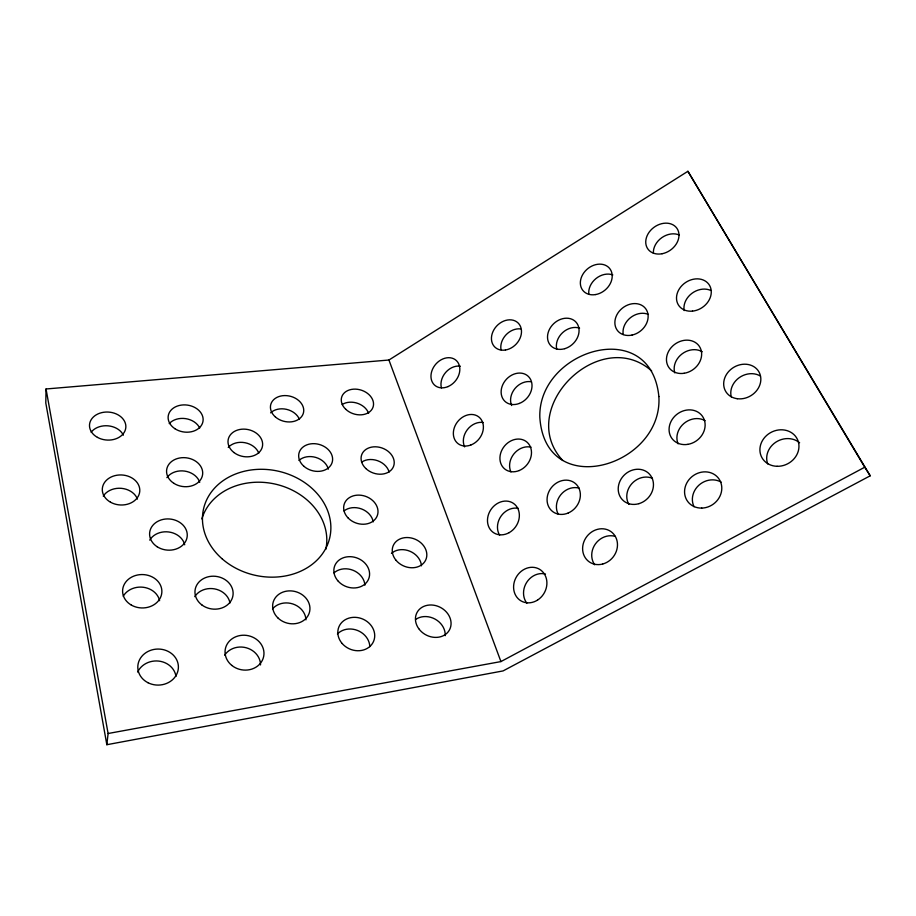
<?xml version="1.0" encoding="UTF-8"?>
<svg xmlns="http://www.w3.org/2000/svg" width="916" height="916" viewBox="0 0 916 916"><rect width="100%" height="100%" fill="white"/><g stroke="black" fill="none" stroke-linecap="round" stroke-linejoin="round"><path stroke-width="1.37" d="M46.04 388.979L45.8 402.994L106.84 744.708L503.09 670.913L870.2 475.805L687.905 171.292L388.934 360.022L46.04 388.979L108.099 733.51L106.84 744.708M108.099 733.51L500.926 661.581L864.75 467.217L870.2 475.805M651.654 370.934C599.659 324.962 515.01 408.88 562.733 460.473M687.905 171.292L864.75 467.217M388.934 360.022L500.926 661.581M149.732 540.119A18.606 15.492 4.8 0 1 168.842 531.99A18.606 15.492 4.8 0 1 184.7 544.791M194.776 596.637A18.87 16.305 7.3 0 1 214.55 588.885A18.87 16.305 7.3 0 1 229.973 602.991M272.51 608.934A18.56 16.167 15.1 0 1 292.834 603.965A18.56 16.167 15.1 0 1 305.955 619.857M333.985 572.912A17.942 15.194 19.9 0 1 353.049 570.279A17.942 15.194 19.9 0 1 364.889 585.187M415.715 619.445A18.16 15.446 28.2 0 1 435.146 619.147A18.16 15.446 28.2 0 1 445.199 635.681M344.038 510.922A17.29 14.095 19.2 0 1 361.534 508.952A17.29 14.095 19.2 0 1 373.224 521.88M298.948 460.405A16.992 13.511 15.6 0 1 315.894 457.45A16.992 13.511 15.6 0 1 328.317 469.152M228.244 447.455A17.232 13.637 11.3 0 1 244.87 442.691A17.232 13.637 11.3 0 1 258.781 453.145M166.907 477.648A17.885 14.381 7.2 0 1 184.654 471.087A17.885 14.381 7.2 0 1 199.734 482.297M342.195 404.517A16.259 12.412 17.5 0 1 368.621 413.345M91.131 432.226A17.965 13.935 3.7 0 1 108.111 425.837A17.965 13.935 3.7 0 1 123.385 435.169M137.652 672.058A20.003 17.862 -1.4 0 1 158.777 661.089A20.003 17.862 -1.4 0 1 175.975 676.409M201.864 518.925A63.857 53.014 12.5 0 1 276.586 484.415A63.857 53.014 12.5 0 1 325.81 549.371M224.672 655.169A19.259 17.232 9.7 0 1 246.255 647.772A19.259 17.232 9.7 0 1 260.533 664.936M337.431 633.975A18.538 16.225 22.4 0 1 357.435 630.426A18.538 16.225 22.4 0 1 369.812 646.65M391.453 553.379A17.53 14.484 23.6 0 1 409.841 551.214A17.53 14.484 23.6 0 1 421.463 565.813M361.637 462.133A16.74 13.202 19.4 0 1 377.701 460.737A16.74 13.202 19.4 0 1 389.128 472.026M270.621 412.853A16.671 12.881 13.8 0 1 286.525 409.349A16.671 12.881 13.8 0 1 299.463 419.436M169.231 423.604A17.358 13.511 8 0 1 185.547 418.623A17.358 13.511 8 0 1 199.722 428.047M103.268 496.117A18.515 14.931 2.8 0 1 121.347 488.331A18.515 14.931 2.8 0 1 137.446 499.083M123.236 596.213A19.362 16.58 0.9 0 1 143.251 587.259A19.362 16.58 0.9 0 1 159.613 600.701M767.722 463.92A19.683 17.587 -26.4 0 1 775.783 442.21A19.683 17.587 -26.4 0 1 799.611 442.772M526.883 603.209A18.068 15.938 -60.2 0 1 526.689 582.381A18.068 15.938 -60.2 0 1 545.489 574.034M558.188 514.128A17.805 15.538 -50.8 0 1 560.775 494.766A17.805 15.538 -50.8 0 1 579.187 488.159M628.857 504.361A18.354 16.362 -44.2 0 1 631.868 483.625A18.354 16.362 -44.2 0 1 652.455 478.301M678.08 443.813A18.595 16.316 -36.5 0 1 683.851 423.547A18.595 16.316 -36.5 0 1 705.137 420.662M674.76 372.869A18.286 15.48 -35.4 0 1 681.928 354A18.286 15.48 -35.4 0 1 702.251 351.733M510.945 471.946A17.198 14.507 -51 0 1 513.956 453.844A17.198 14.507 -51 0 1 531.04 447.18M511.632 405.525A16.866 13.854 -47.7 0 1 514.975 388.521A16.866 13.854 -47.7 0 1 531.303 381.766M556.768 349.351A17.015 13.854 -43.1 0 1 562.561 332.691A17.015 13.854 -43.1 0 1 579.588 328.157M623.235 334.512A17.599 14.484 -38.6 0 1 630.437 317.715A17.599 14.484 -38.6 0 1 648.413 314.428M653.383 253.228A17.587 13.958 -35.6 0 1 661.879 237.61A17.587 13.958 -35.6 0 1 679.386 235.057M441.409 387.869A16.202 12.847 -50.3 0 1 445.703 372.388A16.202 12.847 -50.3 0 1 460.324 366.182M464.618 446.882A16.694 13.66 -51.9 0 1 467.378 429.627A16.694 13.66 -51.9 0 1 483.385 422.528M499.632 535.196A17.45 14.942 -55.7 0 1 501.006 516.189A17.45 14.942 -55.7 0 1 518.319 508.357M594.713 564.806A18.354 16.534 -52.3 0 1 595.446 543.886A18.354 16.534 -52.3 0 1 615.14 536.352M501.041 349.775A16.522 13.202 -46.2 0 1 520.46 328.901M588.851 294.402A17.095 13.671 -39.9 0 1 595.961 278.567A17.095 13.671 -39.9 0 1 612.827 274.937M684.195 310.581A18.137 14.908 -34 0 1 691.866 293.383A18.137 14.908 -34 0 1 710.862 290.475M731.289 396.926A18.996 16.408 -30.7 0 1 739.166 377.713A18.996 16.408 -30.7 0 1 760.417 376.052M694.053 506.72A19.007 17.244 -36.6 0 1 698.862 485.228A19.007 17.244 -36.6 0 1 721.11 482.079M658.867 396.525C663.218 466.45 545.169 501.888 539.822 417.227C537.944 349.935 650.749 315.07 658.867 396.525M345.801 409.326A16.454 12.446 17.6 0 0 372.915 407.483A16.454 12.446 17.6 0 0 353.507 389.163A16.454 12.446 17.6 0 0 345.801 409.326M97.439 437.367A18.206 14.015 4 0 0 125.813 427.623A18.206 14.015 4 0 0 99.764 413.208A18.206 14.015 4 0 0 97.439 437.367M202.001 605.041A19.133 16.431 7.8 0 0 232.893 595.938A19.133 16.431 7.8 0 0 207.222 577.057A19.133 16.431 7.8 0 0 202.001 605.041M173.937 483.373A18.125 14.461 7.5 0 0 202.596 474.625A18.125 14.461 7.5 0 0 177.361 458.55A18.125 14.461 7.5 0 0 173.937 483.373M233.946 452.527A17.461 13.694 11.5 0 0 262.32 446.928A17.461 13.694 11.5 0 0 239.694 429.501A17.461 13.694 11.5 0 0 233.946 452.527M304.043 466.404A17.221 13.568 15.7 0 0 332.176 462.34A17.221 13.568 15.7 0 0 310.719 443.859A17.221 13.568 15.7 0 0 304.043 466.404M157.14 546.737A18.87 15.606 5.2 0 0 187.139 536.925A18.87 15.606 5.2 0 0 160.987 519.979A18.87 15.606 5.2 0 0 157.14 546.737M277.857 617.876A18.824 16.282 15.3 0 0 309.23 613.044A18.824 16.282 15.3 0 0 286.777 591.106A18.824 16.282 15.3 0 0 277.857 617.876M418.726 628.639A18.412 15.538 28 0 0 449.458 629.933A18.412 15.538 28 0 0 431.585 604.995A18.412 15.538 28 0 0 418.726 628.639M348.275 518.147A17.518 14.175 19.2 0 0 377.266 515.731A17.518 14.175 19.2 0 0 356.931 495.178A17.518 14.175 19.2 0 0 348.275 518.147M338.336 581.328A18.194 15.286 20 0 0 368.679 578.901A18.194 15.286 20 0 0 348.149 556.733A18.194 15.286 20 0 0 338.336 581.328M148.026 682.741A20.301 18.022 -0.5 0 0 178.402 666.962A20.301 18.022 -0.5 0 0 147.865 651.528A20.301 18.022 -0.5 0 0 148.026 682.741M222.336 559A64.738 53.334 12.8 0 0 329.073 540.291A64.738 53.334 12.8 0 0 248.579 470.377A64.738 53.334 12.8 0 0 222.336 559M365.839 468.523A16.957 13.259 19.4 0 0 393.64 466.141A16.957 13.259 19.4 0 0 373.476 446.859A16.957 13.259 19.4 0 0 365.839 468.523M131.332 605.075A19.648 16.706 1.5 0 0 161.834 592.48A19.648 16.706 1.5 0 0 133.541 576.21A19.648 16.706 1.5 0 0 131.332 605.075M110.47 502.174A18.767 15.022 3.2 0 0 139.747 491.491A18.767 15.022 3.2 0 0 112.92 476.263A18.767 15.022 3.2 0 0 110.47 502.174M174.887 428.688A17.587 13.568 8.3 0 0 202.974 421.417A17.587 13.568 8.3 0 0 179.009 405.548A17.587 13.568 8.3 0 0 174.887 428.688M275.418 416.975A16.877 12.939 13.9 0 0 303.23 413.608A16.877 12.939 13.9 0 0 282.575 395.723A16.877 12.939 13.9 0 0 275.418 416.975M231.84 665.44A19.534 17.381 10.3 0 0 263.648 656.577A19.534 17.381 10.3 0 0 238.046 635.979A19.534 17.381 10.3 0 0 231.84 665.44M342.16 643.501A18.801 16.339 22.4 0 0 373.636 641.223A18.801 16.339 22.4 0 0 352.992 617.373A18.801 16.339 22.4 0 0 342.16 643.501M396.01 560.26A17.77 14.564 23.5 0 0 425.631 560.168A17.77 14.564 23.5 0 0 406.979 537.532A17.77 14.564 23.5 0 0 396.01 560.26M687.893 444.352A18.87 16.465 -37 0 0 702.309 416.07A18.87 16.465 -37 0 0 671.107 421.291A18.87 16.465 -37 0 0 687.893 444.352M777.123 466.301A19.98 17.782 -27.3 0 0 797.378 439.279A19.98 17.782 -27.3 0 0 763.784 438.546A19.98 17.782 -27.3 0 0 777.123 466.301M662.073 253.743A17.828 14.061 -35.9 0 0 676.901 228.29A17.828 14.061 -35.9 0 0 648.104 233.798A17.828 14.061 -35.9 0 0 662.073 253.743M564.794 348.664A17.255 13.946 -43.4 0 0 576.141 322.283A17.255 13.946 -43.4 0 0 548.936 330.436A17.255 13.946 -43.4 0 0 564.794 348.664M447.993 386.598A16.419 12.916 -50.4 0 0 456.408 360.618A16.419 12.916 -50.4 0 0 431.802 371.129A16.419 12.916 -50.4 0 0 447.993 386.598M519.303 403.452A17.095 13.946 -47.8 0 0 528.372 376.442A17.095 13.946 -47.8 0 0 502.037 386.552A17.095 13.946 -47.8 0 0 519.303 403.452M632.006 335.084A17.851 14.599 -38.9 0 0 645.654 308.658A17.851 14.599 -38.9 0 0 616.846 314.852A17.851 14.599 -38.9 0 0 632.006 335.084M684.138 373.281A18.549 15.618 -35.9 0 0 699.252 346.202A18.549 15.618 -35.9 0 0 668.772 351.011A18.549 15.618 -35.9 0 0 684.138 373.281M638.876 503.674A18.629 16.511 -44.5 0 0 649.352 474.007A18.629 16.511 -44.5 0 0 619.285 482.824A18.629 16.511 -44.5 0 0 638.876 503.674M568.229 512.994A18.057 15.664 -50.9 0 0 575.351 483.476A18.057 15.664 -50.9 0 0 547.573 495.396A18.057 15.664 -50.9 0 0 568.229 512.994M537.555 600.072A18.331 16.076 -60 0 0 539.558 569.283A18.331 16.076 -60 0 0 513.624 585.862A18.331 16.076 -60 0 0 537.555 600.072M519.189 470.549A17.438 14.61 -51.1 0 0 527.295 442.405A17.438 14.61 -51.1 0 0 500.628 453.328A17.438 14.61 -51.1 0 0 519.189 470.549M701.748 508.094A19.293 17.415 -37.3 0 0 719.976 480.579A19.293 17.415 -37.3 0 0 687.813 481.255A19.293 17.415 -37.3 0 0 701.748 508.094M602.717 564.016A18.629 16.683 -52.3 0 0 613.628 534.028A18.629 16.683 -52.3 0 0 583.79 542.02A18.629 16.683 -52.3 0 0 602.717 564.016M509.17 532.643A17.702 15.057 -55.6 0 0 513.441 503.376A17.702 15.057 -55.6 0 0 487.667 517.884A17.702 15.057 -55.6 0 0 509.17 532.643M737.231 398.712A19.282 16.568 -31.3 0 0 760.269 375.033A19.282 16.568 -31.3 0 0 729.262 370.877A19.282 16.568 -31.3 0 0 737.231 398.712M692.507 311.119A18.4 15.022 -34.5 0 0 709.602 285.483A18.4 15.022 -34.5 0 0 679.58 288.494A18.4 15.022 -34.5 0 0 692.507 311.119M595.709 294.551A17.324 13.763 -40.2 0 0 610.354 269.441A17.324 13.763 -40.2 0 0 582.771 274.445A17.324 13.763 -40.2 0 0 595.709 294.551M470.87 444.993A16.912 13.751 -52 0 0 479.961 417.982A16.912 13.751 -52 0 0 454.29 427.783A16.912 13.751 -52 0 0 470.87 444.993M505.449 350.015A16.74 13.282 -46.4 0 0 519.967 325.409A16.74 13.282 -46.4 0 0 493.987 329.634A16.74 13.282 -46.4 0 0 505.449 350.015"/></g></svg>
